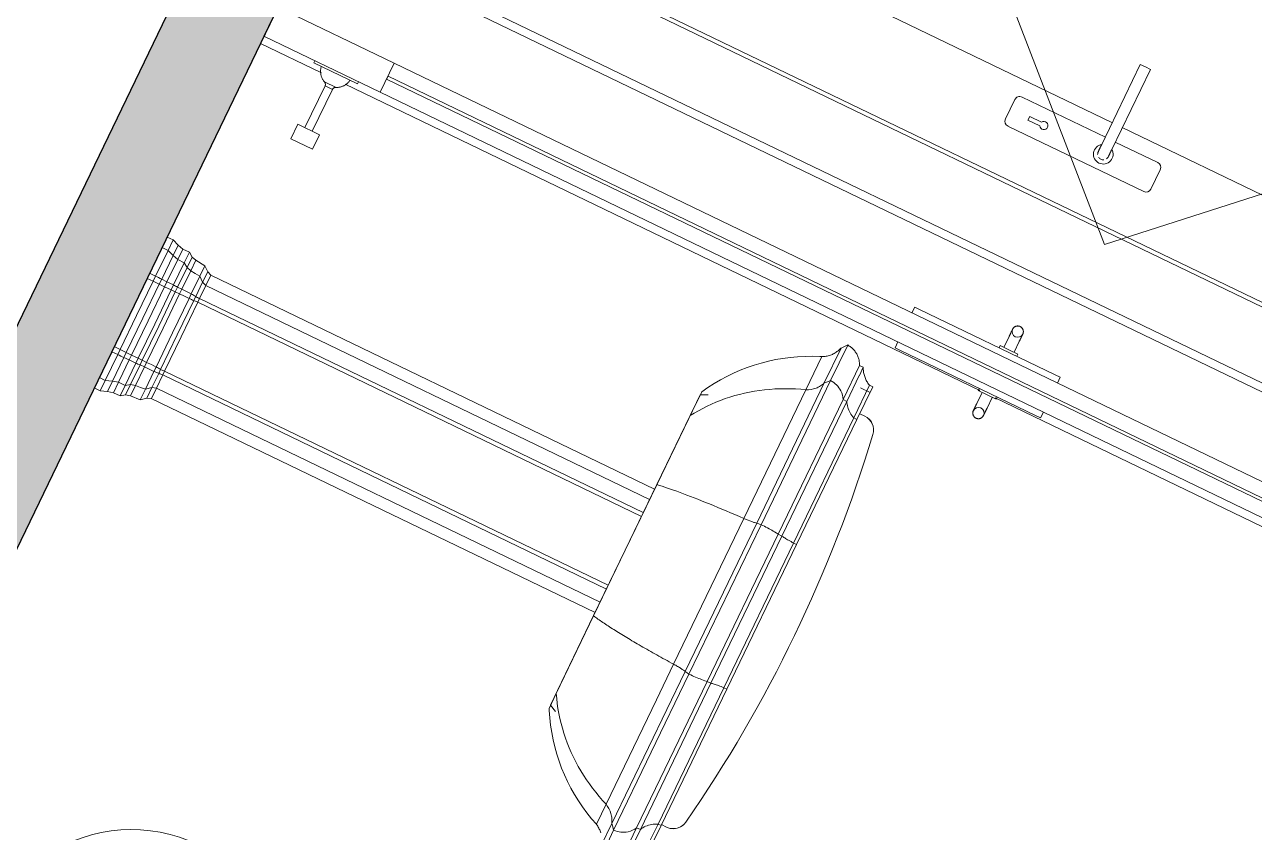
# Model space of a CAD drawing. Header units: millimetres. Extents: x 1373 to 40779, y 1939 to 6439.
# Drawn here: x 4938.89 to 4976.98, y 4662.82 to 4687.83 of the extents above; entities that cross this region are included whole.
import ezdxf

# ---------------------------------------------------------------- set-up
doc = ezdxf.new("R2010")
doc.units = ezdxf.units.MM
for name, color, linetype, lineweight in [('A-DETL', 6, 'Continuous', 30), ('A-DETL-GENF', 92, 'Continuous', 18), ('A-DOOR', 31, 'Continuous', 18), ('A-DOOR-FRAM', 31, 'Continuous', 18), ('HESAPLAMALAR', 2, 'Continuous', 30), ('P-SANR-FIXT', 6, 'Continuous', 18)]:
    doc.layers.add(name, color=color, linetype=linetype, lineweight=lineweight)

# ---------------------------------------------------------------- blocks, each defined once
blk = doc.blocks.new('_MB_KAPI_CAMLI_B - _m_kapı_100_camlı-V2-Schnitt 1')
at = {"layer": 'A-DOOR'}
for p, q in [((-205.65, 505), (-304.15, 608.5)), ((-207.65, 608), (-207.65, 400)), ((-219.65, 500.66), (-219.65, 596)), ((-217.65, 506.52), (-217.65, 500.67)), ((-214.32, 507.19), (-216.98, 507.19)), ((-213.65, 487.86), (-213.65, 506.52)), ((-205.65, 505), (-304.15, 400)), ((-216.65, 500.7), (-227.65, 500.7)), ((-227.65, 500.7), (-227.65, 500)), ((-227.65, 500), (-227.65, 499.3)), ((-227.65, 499.3), (-216.65, 499.3)), ((-219.65, 416), (-219.65, 499.32)), ((-217.65, 499.32), (-217.65, 487.86)), ((-215.9, 489.76), (-215.9, 491.39)), ((-215.4, 491.39), (-215.4, 489.76)), ((-215.4, 489.76), (-215.9, 489.76)), ((-216.98, 487.19), (-214.32, 487.19))]:
    blk.add_line(p, q, dxfattribs=at)
at = {"layer": 'A-DOOR', "flags": 128}
for points in [[(-215.65, 500.7), (-215.65, 500.7), (-215.65, 500.7), (-215.66, 500.7), (-215.66, 500.7), (-215.67, 500.7), (-215.68, 500.7), (-215.69, 500.7), (-215.7, 500.7), (-215.71, 500.7), (-215.73, 500.7), (-215.74, 500.7), (-215.76, 500.7), (-215.78, 500.7), (-215.8, 500.7), (-215.82, 500.7), (-215.85, 500.7), (-215.87, 500.7), (-215.9, 500.7), (-215.92, 500.7), (-215.95, 500.7), (-215.98, 500.7), (-216.01, 500.7), (-216.04, 500.7), (-216.08, 500.7), (-216.11, 500.7), (-216.14, 500.7), (-216.18, 500.7), (-216.21, 500.7), (-216.25, 500.7), (-216.29, 500.7), (-216.32, 500.7), (-216.36, 500.7), (-216.4, 500.7), (-216.44, 500.7), (-216.48, 500.7), (-216.52, 500.7), (-216.56, 500.7), (-216.6, 500.7), (-216.64, 500.7), (-216.65, 500.7)], [(-216.65, 499.3), (-216.61, 499.3), (-216.57, 499.3), (-216.53, 499.3), (-216.49, 499.3), (-216.45, 499.3), (-216.41, 499.3), (-216.37, 499.3), (-216.33, 499.3), (-216.3, 499.3), (-216.26, 499.3), (-216.22, 499.3), (-216.19, 499.3), (-216.15, 499.3), (-216.12, 499.3), (-216.08, 499.3), (-216.05, 499.3), (-216.02, 499.3), (-215.99, 499.3), (-215.96, 499.3), (-215.93, 499.3), (-215.9, 499.3), (-215.88, 499.3), (-215.85, 499.3), (-215.83, 499.3), (-215.81, 499.3), (-215.79, 499.3), (-215.77, 499.3), (-215.75, 499.3), (-215.73, 499.3), (-215.72, 499.3), (-215.7, 499.3), (-215.69, 499.3), (-215.68, 499.3), (-215.67, 499.3), (-215.66, 499.3), (-215.66, 499.3), (-215.65, 499.3), (-215.65, 499.3), (-215.65, 499.3)]]:
    blk.add_lwpolyline(points, dxfattribs=at)
at = {"layer": 'A-DOOR'}
for centre, radius, start, end in [((-216.98, 506.52), 0.668, 90, 180), ((-214.32, 506.52), 0.668, 0, 90), ((-215.65, 500), 1.22, 0, 146.1363), ((-215.65, 500), 1.22, 213.8668, 0), ((-215.65, 500), 0.7, 60, 105), ((-215.65, 500), 0.7, 0, 30), ((-215.65, 500), 0.7, 330, 0), ((-215.65, 500), 0.7, 255, 300), ((-215.65, 491.83), 0.5, 300, 240), ((-216.98, 487.86), 0.668, 180, 270), ((-214.32, 487.86), 0.668, 270, 0)]:
    blk.add_arc(centre, radius, start, end, dxfattribs=at)
at = {"layer": 'A-DOOR-FRAM'}
for p, q in [((-207.65, 400), (-207.65, 608)), ((-207.15, 608.5), (-207.15, 400))]:
    blk.add_line(p, q, dxfattribs=at)
blk = doc.blocks.new('_MB_KAPI_CAMLI_B - _m_kapı_80_camlı-2074372-Schnitt 1')
at = {"layer": 'A-DOOR'}
for p, q in [((-187.65, 416), (-187.65, 596)), ((-185.85, 596), (-185.85, 416)), ((-185.45, 416), (-185.45, 596)), ((-183.65, 416), (-183.65, 596)), ((-187.65, 507.19), (-188.45, 507.19)), ((-188.45, 507.19), (-188.45, 507.1)), ((-188.45, 507.19), (-188.45, 506.52)), ((-188.45, 487.86), (-188.45, 506.52)), ((-182.85, 507.19), (-183.65, 507.19)), ((-182.85, 506.52), (-182.85, 507.19)), ((-182.85, 507.1), (-182.85, 507.19)), ((-182.85, 506.52), (-182.85, 487.86)), ((-188.45, 501.22), (-188.75, 501.22)), ((-188.75, 501.22), (-188.75, 500)), ((-182.55, 501.22), (-182.85, 501.22)), ((-182.55, 500), (-182.55, 501.22)), ((-188.75, 500.7), (-190.25, 500.7)), ((-188.75, 500), (-188.75, 498.78)), ((-181.05, 500.7), (-182.55, 500.7)), ((-182.55, 498.78), (-182.55, 500)), ((-190.25, 499.3), (-188.75, 499.3)), ((-188.75, 498.78), (-188.45, 498.78)), ((-182.85, 498.78), (-182.55, 498.78)), ((-182.55, 499.3), (-181.05, 499.3)), ((-188.45, 487.86), (-188.45, 487.19)), ((-182.85, 487.19), (-182.85, 487.86)), ((-188.45, 487.28), (-188.45, 487.19)), ((-188.45, 487.19), (-187.65, 487.19)), ((-183.65, 487.19), (-182.85, 487.19)), ((-182.85, 487.19), (-182.85, 487.28)), ((-187.65, 416), (-187.65, 400)), ((-183.65, 416), (-187.65, 416)), ((-185.85, 416), (-185.45, 416)), ((-183.65, 400), (-183.65, 416)), ((-183.35, 413), (-183.65, 413)), ((-183.35, 413), (-183.35, 407)), ((-173.65, 411.5), (-175.65, 411.5)), ((-175.65, 411.5), (-175.65, 408.5)), ((-173.65, 411.5), (-173.65, 408.5)), ((-181.82, 409.19), (-181.82, 410.81)), ((-175.65, 410.5), (-181.4, 410.5)), ((-181.4, 410.5), (-181.4, 409.5)), ((-181.4, 409.5), (-175.65, 409.5)), ((-175.65, 408.5), (-173.65, 408.5)), ((-183.65, 407), (-183.35, 407)), ((-187.65, 400), (-183.65, 400))]:
    blk.add_line(p, q, dxfattribs=at)
at = {"layer": 'A-DOOR', "flags": 128}
for points in [[(-191.95, 500.03), (-191.95, 500.06), (-191.94, 500.08), (-191.94, 500.11), (-191.93, 500.14), (-191.93, 500.17), (-191.92, 500.19), (-191.91, 500.22), (-191.9, 500.25), (-191.89, 500.27), (-191.88, 500.3), (-191.87, 500.32), (-191.86, 500.35), (-191.84, 500.37), (-191.83, 500.4), (-191.81, 500.42), (-191.79, 500.44), (-191.77, 500.46), (-191.76, 500.48), (-191.74, 500.5), (-191.72, 500.52), (-191.69, 500.54), (-191.67, 500.56), (-191.65, 500.57), (-191.63, 500.59)], [(-191.64, 499.42), (-191.67, 499.44), (-191.69, 499.46), (-191.71, 499.47), (-191.73, 499.49), (-191.75, 499.51), (-191.77, 499.53), (-191.79, 499.55), (-191.81, 499.58), (-191.82, 499.6), (-191.84, 499.62), (-191.85, 499.65), (-191.87, 499.67), (-191.88, 499.7), (-191.89, 499.72), (-191.9, 499.75), (-191.91, 499.77), (-191.92, 499.8), (-191.93, 499.83), (-191.93, 499.85), (-191.94, 499.88), (-191.94, 499.91), (-191.95, 499.94), (-191.95, 499.96)], [(-191.58, 500.62), (-191.55, 500.63), (-191.53, 500.64), (-191.5, 500.65), (-191.48, 500.66), (-191.45, 500.67), (-191.42, 500.68), (-191.4, 500.68), (-191.37, 500.69), (-191.34, 500.69), (-191.31, 500.7), (-191.28, 500.7), (-191.26, 500.7), (-191.25, 500.7)], [(-191.25, 500.7), (-191.25, 500.7), (-191.25, 500.7), (-191.24, 500.7), (-191.24, 500.7), (-191.23, 500.7), (-191.22, 500.7), (-191.21, 500.7), (-191.2, 500.7), (-191.18, 500.7), (-191.17, 500.7), (-191.15, 500.7), (-191.14, 500.7), (-191.12, 500.7), (-191.1, 500.7), (-191.07, 500.7), (-191.05, 500.7), (-191.03, 500.7), (-191, 500.7), (-190.97, 500.7), (-190.95, 500.7), (-190.92, 500.7), (-190.89, 500.7), (-190.85, 500.7), (-190.82, 500.7), (-190.79, 500.7), (-190.75, 500.7), (-190.72, 500.7), (-190.68, 500.7), (-190.65, 500.7), (-190.61, 500.7), (-190.57, 500.7), (-190.54, 500.7), (-190.5, 500.7), (-190.46, 500.7), (-190.42, 500.7), (-190.38, 500.7), (-190.34, 500.7), (-190.3, 500.7), (-190.26, 500.7), (-190.25, 500.7)], [(-181.05, 500.7), (-181.01, 500.7), (-180.97, 500.7), (-180.93, 500.7), (-180.89, 500.7), (-180.85, 500.7), (-180.81, 500.7), (-180.77, 500.7), (-180.73, 500.7), (-180.7, 500.7), (-180.66, 500.7), (-180.62, 500.7), (-180.59, 500.7), (-180.55, 500.7), (-180.52, 500.7), (-180.48, 500.7), (-180.45, 500.7), (-180.42, 500.7), (-180.39, 500.7), (-180.36, 500.7), (-180.33, 500.7), (-180.3, 500.7), (-180.28, 500.7), (-180.25, 500.7), (-180.23, 500.7), (-180.21, 500.7), (-180.19, 500.7), (-180.17, 500.7), (-180.15, 500.7), (-180.13, 500.7), (-180.12, 500.7), (-180.1, 500.7), (-180.09, 500.7), (-180.08, 500.7), (-180.07, 500.7), (-180.06, 500.7), (-180.06, 500.7), (-180.05, 500.7), (-180.05, 500.7), (-180.05, 500.7)], [(-180.05, 500.7), (-180.02, 500.7), (-179.99, 500.7), (-179.96, 500.69), (-179.94, 500.69), (-179.91, 500.69), (-179.88, 500.68), (-179.86, 500.67), (-179.83, 500.66), (-179.8, 500.66), (-179.78, 500.64), (-179.75, 500.63), (-179.73, 500.62), (-179.7, 500.61)], [(-179.35, 499.97), (-179.35, 499.94), (-179.35, 499.92), (-179.36, 499.89), (-179.36, 499.86), (-179.37, 499.83), (-179.38, 499.81), (-179.38, 499.78), (-179.39, 499.75), (-179.4, 499.73), (-179.42, 499.7), (-179.43, 499.68), (-179.44, 499.65), (-179.46, 499.63), (-179.47, 499.6), (-179.49, 499.58), (-179.5, 499.56), (-179.52, 499.54), (-179.54, 499.52), (-179.56, 499.5), (-179.58, 499.48), (-179.6, 499.46), (-179.62, 499.44), (-179.65, 499.43), (-179.67, 499.41)], [(-179.65, 500.58), (-179.63, 500.56), (-179.61, 500.54), (-179.59, 500.53), (-179.57, 500.51), (-179.55, 500.49), (-179.53, 500.47), (-179.51, 500.45), (-179.49, 500.42), (-179.48, 500.4), (-179.46, 500.38), (-179.44, 500.35), (-179.43, 500.33), (-179.42, 500.3), (-179.41, 500.28), (-179.4, 500.25), (-179.39, 500.23), (-179.38, 500.2), (-179.37, 500.17), (-179.36, 500.15), (-179.36, 500.12), (-179.35, 500.09), (-179.35, 500.06), (-179.35, 500.04)], [(-191.25, 499.3), (-191.28, 499.3), (-191.3, 499.3), (-191.33, 499.31), (-191.36, 499.31), (-191.39, 499.31), (-191.41, 499.32), (-191.44, 499.33), (-191.47, 499.34), (-191.5, 499.34), (-191.52, 499.36), (-191.55, 499.37), (-191.57, 499.38), (-191.6, 499.39)], [(-190.25, 499.3), (-190.29, 499.3), (-190.33, 499.3), (-190.37, 499.3), (-190.41, 499.3), (-190.45, 499.3), (-190.49, 499.3), (-190.52, 499.3), (-190.56, 499.3), (-190.6, 499.3), (-190.64, 499.3), (-190.67, 499.3), (-190.71, 499.3), (-190.75, 499.3), (-190.78, 499.3), (-190.81, 499.3), (-190.85, 499.3), (-190.88, 499.3), (-190.91, 499.3), (-190.94, 499.3), (-190.97, 499.3), (-190.99, 499.3), (-191.02, 499.3), (-191.04, 499.3), (-191.07, 499.3), (-191.09, 499.3), (-191.11, 499.3), (-191.13, 499.3), (-191.15, 499.3), (-191.17, 499.3), (-191.18, 499.3), (-191.19, 499.3), (-191.21, 499.3), (-191.22, 499.3), (-191.23, 499.3), (-191.23, 499.3), (-191.24, 499.3), (-191.24, 499.3), (-191.25, 499.3), (-191.25, 499.3)], [(-180.05, 499.3), (-180.05, 499.3), (-180.05, 499.3), (-180.06, 499.3), (-180.06, 499.3), (-180.07, 499.3), (-180.08, 499.3), (-180.09, 499.3), (-180.1, 499.3), (-180.11, 499.3), (-180.13, 499.3), (-180.14, 499.3), (-180.16, 499.3), (-180.18, 499.3), (-180.2, 499.3), (-180.22, 499.3), (-180.25, 499.3), (-180.27, 499.3), (-180.3, 499.3), (-180.32, 499.3), (-180.35, 499.3), (-180.38, 499.3), (-180.41, 499.3), (-180.44, 499.3), (-180.48, 499.3), (-180.51, 499.3), (-180.54, 499.3), (-180.58, 499.3), (-180.61, 499.3), (-180.65, 499.3), (-180.69, 499.3), (-180.72, 499.3), (-180.76, 499.3), (-180.8, 499.3), (-180.84, 499.3), (-180.88, 499.3), (-180.92, 499.3), (-180.96, 499.3), (-181, 499.3), (-181.04, 499.3), (-181.05, 499.3)], [(-179.72, 499.38), (-179.74, 499.37), (-179.77, 499.36), (-179.79, 499.35), (-179.82, 499.34), (-179.85, 499.33), (-179.87, 499.32), (-179.9, 499.32), (-179.93, 499.31), (-179.96, 499.31), (-179.99, 499.3), (-180.01, 499.3), (-180.04, 499.3), (-180.05, 499.3)], [(-183.35, 411.98), (-183.27, 411.96), (-183.19, 411.95), (-183.11, 411.93), (-183.04, 411.9), (-182.96, 411.88), (-182.89, 411.85), (-182.81, 411.82), (-182.74, 411.78), (-182.67, 411.74), (-182.6, 411.7), (-182.53, 411.66), (-182.47, 411.62), (-182.41, 411.57), (-182.34, 411.52), (-182.28, 411.46), (-182.23, 411.41), (-182.17, 411.35), (-182.12, 411.29), (-182.07, 411.23), (-182.02, 411.16), (-181.98, 411.1), (-181.93, 411.03), (-181.89, 410.96), (-181.86, 410.89), (-181.82, 410.82), (-181.82, 410.81)], [(-181.82, 410.81), (-181.81, 410.79), (-181.8, 410.77), (-181.79, 410.75), (-181.78, 410.73), (-181.77, 410.72), (-181.75, 410.7), (-181.74, 410.68), (-181.73, 410.67), (-181.71, 410.65), (-181.7, 410.64), (-181.68, 410.62), (-181.67, 410.61), (-181.65, 410.6), (-181.63, 410.59), (-181.62, 410.57), (-181.6, 410.56), (-181.58, 410.55), (-181.56, 410.54), (-181.54, 410.54), (-181.52, 410.53), (-181.5, 410.52), (-181.48, 410.52), (-181.46, 410.51), (-181.44, 410.51), (-181.42, 410.5), (-181.4, 410.5), (-181.4, 410.5)], [(-181.82, 409.19), (-181.85, 409.12), (-181.89, 409.05), (-181.93, 408.98), (-181.97, 408.91), (-182.01, 408.85), (-182.06, 408.78), (-182.11, 408.72), (-182.16, 408.66), (-182.22, 408.6), (-182.28, 408.54), (-182.34, 408.49), (-182.4, 408.44), (-182.46, 408.39), (-182.53, 408.34), (-182.59, 408.3), (-182.66, 408.26), (-182.73, 408.22), (-182.8, 408.19), (-182.88, 408.15), (-182.95, 408.13), (-183.03, 408.1), (-183.1, 408.08), (-183.18, 408.06), (-183.26, 408.04), (-183.34, 408.02), (-183.35, 408.02)], [(-181.4, 409.5), (-181.42, 409.5), (-181.44, 409.49), (-181.46, 409.49), (-181.48, 409.48), (-181.5, 409.48), (-181.52, 409.47), (-181.54, 409.46), (-181.56, 409.46), (-181.58, 409.45), (-181.6, 409.44), (-181.61, 409.43), (-181.63, 409.42), (-181.65, 409.4), (-181.67, 409.39), (-181.68, 409.38), (-181.7, 409.36), (-181.71, 409.35), (-181.73, 409.33), (-181.74, 409.32), (-181.75, 409.3), (-181.77, 409.29), (-181.78, 409.27), (-181.79, 409.25), (-181.8, 409.23), (-181.81, 409.21), (-181.82, 409.2), (-181.82, 409.19)]]:
    blk.add_lwpolyline(points, dxfattribs=at)
at = {"layer": 'A-DOOR'}
for centre, start, end in [((-191.25, 500), 0, 180), ((-191.25, 500), 180, 0), ((-180.05, 500), 0, 180), ((-180.05, 500), 180, 0)]:
    blk.add_arc(centre, 0.7, start, end, dxfattribs=at)
at = {"layer": 'A-DOOR-FRAM'}
for p, q in [((-198.65, 400), (-198.65, 608.5)), ((-182.65, 608.5), (-182.65, 501.06)), ((-197.65, 400), (-197.65, 606)), ((-182.65, 498.94), (-182.65, 411.64)), ((-182.65, 408.38), (-182.65, 400))]:
    blk.add_line(p, q, dxfattribs=at)
blk = doc.blocks.new('A$C30a75ea0')
at = {"layer": 'A-DETL-GENF'}
h = blk.add_hatch(dxfattribs=at)
h.set_pattern_fill('ANSI33', color=153, style=0)
h.set_pattern_definition([(45, (-27770.17, 3654.365), (-4.490128, 4.490128), []), (45, (-27765.68, 3654.365), (-4.490128, 4.490128), [3.175, -1.5875])])
h.paths.add_polyline_path([(1940.75, 535.19), (1940.75, 2323.19), (2190.75, 2323.19), (2190.75, 2285.19), (2215.75, 2285.19), (2215.75, 2323.19), (2791.04, 2323.19), (2791.04, 2285.19), (2816.04, 2285.19), (2816.04, 2323.19), (2997.07, 2323.19), (2997.07, 2335.19), (2190.75, 2335.19), (1940.75, 2335.19), (1940.75, 2500.19), (1700.75, 2500.19), (1700.75, 2335.19), (601.03, 2335.19), (601.03, 2323.19), (731.03, 2323.19), (731.03, 2285.19), (756.03, 2285.19), (756.03, 2323.19), (1245.75, 2323.19), (1245.75, 2285.19), (1270.75, 2285.19), (1270.75, 2323.19), (1700.75, 2323.19), (1700.75, 2035.19), (630.76, 2035.19), (630.76, 2023.19), (731.03, 2023.19), (731.03, 1985.19), (756.03, 1985.19), (756.03, 2023.19), (1245.75, 2023.19), (1245.75, 1985.19), (1270.75, 1985.19), (1270.75, 2023.19), (1700.75, 2023.19), (1700.75, 1735.19), (630.76, 1735.19), (630.76, 1723.19), (731.03, 1723.19), (731.03, 1685.19), (756.03, 1685.19), (756.03, 1723.19), (1245.75, 1723.19), (1245.75, 1685.19), (1270.75, 1685.19), (1270.75, 1723.19), (1700.75, 1723.19), (1700.75, 1435.19), (630.76, 1435.19), (630.76, 1423.19), (731.03, 1423.19), (731.03, 1385.19), (756.03, 1385.19), (756.03, 1423.19), (1245.75, 1423.19), (1245.75, 1385.19), (1270.75, 1385.19), (1270.75, 1423.19), (1700.75, 1423.19), (1700.75, 1135.19), (630.76, 1135.19), (630.76, 1123.19), (731.03, 1123.19), (731.03, 1085.19), (756.03, 1085.19), (756.03, 1123.19), (1245.75, 1123.19), (1245.75, 1085.19), (1270.75, 1085.19), (1270.75, 1123.19), (1700.75, 1123.19), (1700.75, 835.19), (731.03, 835.19), (731.03, 805.19), (430.71, 805.19), (430.72, 535.19), (430.72, 505.19), (731.03, 505.19), (731.03, 475.19), (1700.75, 475.19), (1700.75, 345.19), (1940.75, 345.19), (1940.75, 475.19), (2816.04, 475.19), (2866.04, 475.19), (2866.04, 535.19), (2816.04, 535.19), (2816.04, 835.19), (2791.9, 835.19), (2190.75, 835.19), (2190.75, 785.19), (2215.75, 785.19), (2215.75, 823.19), (2791.9, 823.19), (2791.9, 535.19)])
h.paths.add_polyline_path([(1915.75, 385.19), (1725.75, 385.19), (1725.75, 535.19), (1725.75, 2485.19), (1915.75, 2485.19), (1915.75, 2035.19), (1915.75, 535.19)], flags=16)
h.paths.add_polyline_path([(1700.75, 535.19), (455.71, 535.19), (455.71, 790.56), (731.03, 790.56), (756.03, 789.56), (756.03, 823.19), (1245.75, 823.19), (1245.75, 785.19), (1270.75, 785.19), (1270.75, 823.19), (1700.75, 823.19)], flags=16)
at = {"layer": 'A-DETL'}
for points in [[(630.76, 2035.19), (630.76, 2023.19), (731.03, 2023.19), (731.03, 1985.19), (756.03, 1985.19), (756.03, 2023.19), (1245.75, 2023.19), (1245.75, 1985.19), (1270.75, 1985.19), (1270.75, 2023.19), (1700.75, 2023.19)], [(1700.75, 2035.19), (630.76, 2035.19)]]:
    blk.add_lwpolyline(points, dxfattribs=at)
at = {"layer": 'P-SANR-FIXT', "color": 8}
for p, q in [((1562.81, 2122.68), (1562.81, 2121.98)), ((1619.32, 2121.98), (1619.32, 2122.68)), ((1558.49, 2120.63), (1558.58, 2120.73)), ((1558.58, 2120.73), (1558.67, 2120.83)), ((1558.67, 2120.83), (1558.75, 2120.93)), ((1558.75, 2120.93), (1558.82, 2121.04)), ((1558.82, 2121.04), (1558.89, 2121.15)), ((1558.89, 2121.15), (1558.96, 2121.26)), ((1558.96, 2121.26), (1559.02, 2121.38)), ((1559.02, 2121.38), (1559.08, 2121.49)), ((1559.08, 2121.49), (1559.11, 2121.55)), ((1559.11, 2121.98), (1559.11, 2121.55)), ((1563.59, 2121.98), (1559.11, 2121.98)), ((1559.11, 2121.55), (1563.59, 2121.55)), ((1559.87, 2121.98), (1559.87, 2120.67)), ((1580.8, 2121.98), (1563.59, 2121.98)), ((1563.59, 2121.55), (1563.59, 2121.98)), ((1563.59, 2121.55), (1580.8, 2121.55)), ((1600.7, 2121.98), (1580.8, 2121.98)), ((1580.8, 2121.55), (1580.8, 2121.98)), ((1580.8, 2121.55), (1600.7, 2121.55)), ((1619.44, 2121.98), (1600.7, 2121.98)), ((1600.7, 2121.98), (1600.7, 2121.55)), ((1600.7, 2121.55), (1619.44, 2121.55)), ((1622.16, 2121.98), (1619.44, 2121.98)), ((1619.44, 2121.55), (1619.44, 2121.98)), ((1619.44, 2121.55), (1622.12, 2121.55)), ((1556.94, 2119.08), (1557.04, 2119.14)), ((1557.04, 2119.14), (1557.13, 2119.2)), ((1557.13, 2119.2), (1557.23, 2119.26)), ((1557.23, 2119.26), (1557.33, 2119.32)), ((1557.33, 2119.32), (1557.43, 2119.37)), ((1557.43, 2119.88), (1557.55, 2119.93)), ((1557.43, 2119.88), (1557.43, 2119.37)), ((1557.43, 2119.88), (1558.56, 2119.88)), ((1557.43, 2119.37), (1557.43, 2119.37)), ((1557.43, 2119.37), (1562.12, 2119.37)), ((1557.55, 2119.93), (1557.67, 2119.99)), ((1557.67, 2119.99), (1557.78, 2120.06)), ((1557.78, 2120.06), (1557.89, 2120.13)), ((1557.89, 2120.13), (1558, 2120.2)), ((1558, 2120.2), (1558.11, 2120.28)), ((1558.11, 2120.28), (1558.21, 2120.36)), ((1558.21, 2120.36), (1558.31, 2120.45)), ((1558.31, 2120.45), (1558.4, 2120.54)), ((1558.4, 2120.54), (1558.49, 2120.63)), ((1558.59, 2119.88), (1562.12, 2119.88)), ((1562.12, 2119.37), (1562.12, 2119.88)), ((1562.12, 2119.88), (1580.65, 2119.88)), ((1562.12, 2119.37), (1580.65, 2119.37)), ((1580.65, 2119.37), (1580.65, 2119.88)), ((1580.65, 2119.88), (1600.88, 2119.88)), ((1580.65, 2119.37), (1600.88, 2119.37)), ((1600.88, 2119.88), (1600.88, 2119.37)), ((1600.88, 2119.88), (1621.01, 2119.88)), ((1600.88, 2119.37), (1621.01, 2119.37)), ((1621.01, 2119.37), (1621.01, 2119.88)), ((1621.01, 2119.88), (1623.83, 2119.88)), ((1621.01, 2119.37), (1623.81, 2119.37)), ((1555.91, 2117.61), (1555.95, 2117.72)), ((1555.95, 2117.72), (1555.99, 2117.83)), ((1555.99, 2117.83), (1556.03, 2117.93)), ((1556.03, 2117.93), (1556.08, 2118.04)), ((1556.08, 2118.04), (1556.13, 2118.14)), ((1556.13, 2118.14), (1556.19, 2118.24)), ((1556.19, 2118.24), (1556.25, 2118.33)), ((1556.25, 2118.33), (1556.31, 2118.43)), ((1556.31, 2118.43), (1556.38, 2118.52)), ((1556.38, 2118.52), (1556.45, 2118.61)), ((1556.45, 2118.61), (1556.52, 2118.69)), ((1556.52, 2118.69), (1556.6, 2118.78)), ((1556.6, 2118.78), (1556.68, 2118.86)), ((1556.68, 2118.86), (1556.77, 2118.93)), ((1556.77, 2118.93), (1556.85, 2119.01)), ((1556.85, 2119.01), (1556.94, 2119.08)), ((1555.79, 2116.94), (1555.8, 2117.06)), ((1555.79, 2116.94), (1556.48, 2116.37)), ((1555.8, 2117.06), (1555.82, 2117.17)), ((1555.8, 2116.94), (1560.68, 2116.94)), ((1555.82, 2117.17), (1555.83, 2117.28)), ((1555.83, 2117.28), (1555.86, 2117.39)), ((1555.86, 2117.39), (1555.88, 2117.5)), ((1555.88, 2117.5), (1555.91, 2117.61)), ((1556.5, 2116.36), (1556.48, 2116.37)), ((1556.49, 2116.37), (1561.28, 2116.37)), ((1556.63, 2116.32), (1556.5, 2116.36)), ((1556.75, 2116.27), (1556.63, 2116.32)), ((1556.88, 2116.22), (1556.75, 2116.27)), ((1557, 2116.16), (1556.88, 2116.22)), ((1557.11, 2116.1), (1557, 2116.16)), ((1557.23, 2116.03), (1557.11, 2116.1)), ((1560.98, 2116.65), (1560.68, 2116.94)), ((1560.68, 2116.94), (1580.5, 2116.94)), ((1561.28, 2116.37), (1560.98, 2116.65)), ((1561.28, 2116.37), (1580.56, 2116.37)), ((1580.53, 2116.65), (1580.5, 2116.94)), ((1580.5, 2116.94), (1601.05, 2116.94)), ((1580.56, 2116.37), (1580.53, 2116.65)), ((1580.56, 2116.37), (1600.98, 2116.37)), ((1601.01, 2116.65), (1600.98, 2116.37)), ((1600.98, 2116.37), (1621.89, 2116.37)), ((1601.05, 2116.94), (1601.01, 2116.65)), ((1601.05, 2116.94), (1622.53, 2116.94)), ((1621.89, 2116.37), (1622.21, 2116.65)), ((1621.89, 2116.37), (1624.78, 2116.37)), ((1622.21, 2116.65), (1622.53, 2116.94)), ((1622.53, 2116.94), (1625.47, 2116.94)), ((1557.34, 2115.96), (1557.23, 2116.03)), ((1557.45, 2115.89), (1557.34, 2115.96)), ((1557.56, 2115.81), (1557.45, 2115.89)), ((1557.66, 2115.73), (1557.56, 2115.81)), ((1557.76, 2115.64), (1557.66, 2115.73)), ((1557.86, 2115.55), (1557.76, 2115.64)), ((1557.95, 2115.45), (1557.86, 2115.55)), ((1558.04, 2115.35), (1557.95, 2115.45)), ((1558.12, 2115.25), (1558.04, 2115.35)), ((1558.2, 2115.14), (1558.12, 2115.25)), ((1558.28, 2115.03), (1558.2, 2115.14)), ((1558.35, 2114.92), (1558.28, 2115.03)), ((1558.42, 2114.81), (1558.35, 2114.92)), ((1558.48, 2114.69), (1558.42, 2114.81)), ((1558.58, 2114.45), (1558.48, 2114.69)), ((1558.48, 2114.69), (1563.04, 2114.69)), ((1563.04, 2114.69), (1580.74, 2114.69)), ((1580.74, 2114.69), (1600.77, 2114.69)), ((1600.77, 2114.69), (1605.67, 2114.69)), ((1605.69, 2114.69), (1620.03, 2114.69)), ((1620.03, 2114.69), (1622.68, 2114.69)), ((1622.78, 2114.69), (1622.42, 2113.85)), ((1622.8, 2114.71), (1622.78, 2114.69)), ((1622.86, 2114.83), (1622.8, 2114.71)), ((1622.93, 2114.94), (1622.86, 2114.83)), ((1623, 2115.05), (1622.93, 2114.94)), ((1623.08, 2115.16), (1623, 2115.05)), ((1623.16, 2115.27), (1623.08, 2115.16)), ((1623.24, 2115.37), (1623.16, 2115.27)), ((1623.33, 2115.47), (1623.24, 2115.37)), ((1623.42, 2115.56), (1623.33, 2115.47)), ((1623.52, 2115.65), (1623.42, 2115.56)), ((1558.95, 2113.61), (1558.58, 2114.45)), ((1559.36, 2112.79), (1558.95, 2113.61)), ((1622.42, 2113.85), (1622.02, 2113.02)), ((1559.8, 2111.99), (1559.36, 2112.79)), ((1560.27, 2111.2), (1559.8, 2111.99)), ((1621.6, 2112.21), (1621.13, 2111.42)), ((1622.02, 2113.02), (1621.6, 2112.21)), ((1560.77, 2110.44), (1560.27, 2111.2)), ((1561.3, 2109.69), (1560.77, 2110.44)), ((1620.64, 2110.65), (1620.12, 2109.9)), ((1621.13, 2111.42), (1620.64, 2110.65)), ((1561.86, 2108.97), (1561.3, 2109.69)), ((1562.45, 2108.27), (1561.86, 2108.97)), ((1619.57, 2109.17), (1618.98, 2108.46)), ((1620.12, 2109.9), (1619.57, 2109.17)), ((1563.07, 2107.59), (1562.45, 2108.27)), ((1563.71, 2106.94), (1563.07, 2107.59)), ((1617.74, 2107.12), (1617.08, 2106.49)), ((1618.38, 2107.78), (1617.74, 2107.12)), ((1618.98, 2108.46), (1618.38, 2107.78)), ((1564.38, 2106.31), (1563.71, 2106.94)), ((1565.07, 2105.72), (1564.38, 2106.31)), ((1565.79, 2105.15), (1565.07, 2105.72)), ((1616.39, 2105.88), (1615.68, 2105.3)), ((1617.08, 2106.49), (1616.39, 2105.88)), ((1566.53, 2104.61), (1565.79, 2105.15)), ((1567.29, 2104.1), (1566.53, 2104.61)), ((1568.07, 2103.62), (1567.29, 2104.1)), ((1569.31, 2103.15), (1568.84, 2104.05)), ((1612.42, 2104.05), (1611.95, 2103.15)), ((1614.19, 2104.24), (1613.42, 2103.75)), ((1614.95, 2104.76), (1614.19, 2104.24)), ((1615.68, 2105.3), (1614.95, 2104.76)), ((1568.86, 2103.17), (1568.07, 2103.62)), ((1568.86, 2103.17), (1572.15, 2103.17)), ((1569.31, 2103.15), (1572.54, 2103.15)), ((1572.15, 2103.17), (1581.63, 2103.17)), ((1572.54, 2103.15), (1581.67, 2103.15)), ((1581.63, 2103.17), (1599.69, 2103.17)), ((1581.67, 2103.15), (1599.64, 2103.15)), ((1582.26, 2103.15), (1582.26, 2042.12)), ((1583.7, 2103.15), (1583.7, 2042.12)), ((1585.49, 2103.15), (1585.49, 2042.12)), ((1586.01, 2103.15), (1586.01, 2042.12)), ((1595.48, 2103.15), (1595.48, 2042.12)), ((1596, 2103.15), (1596, 2042.12)), ((1597.8, 2103.15), (1597.8, 2042.12)), ((1599.24, 2042.12), (1599.24, 2103.15)), ((1599.64, 2103.15), (1609.94, 2103.15)), ((1599.69, 2103.17), (1610.35, 2103.17)), ((1609.94, 2103.15), (1611.95, 2103.15)), ((1610.35, 2103.17), (1612.4, 2103.17)), ((1612.63, 2103.29), (1612.4, 2103.17)), ((1613.42, 2103.75), (1612.63, 2103.29)), ((1582.07, 2041.59), (1581.54, 2040.95)), ((1582.26, 2042.12), (1582.07, 2041.59)), ((1583.51, 2041.59), (1582.07, 2041.59)), ((1582.28, 2042.12), (1583.7, 2042.12)), ((1582.97, 2040.95), (1583.51, 2041.59)), ((1583.51, 2041.59), (1583.7, 2042.12)), ((1585.47, 2041.59), (1583.51, 2041.59)), ((1583.7, 2042.12), (1585.49, 2042.12)), ((1586.01, 2042.12), (1585.49, 2042.12)), ((1585.51, 2041.59), (1586.02, 2041.59)), ((1586.01, 2042.12), (1590.75, 2042.12)), ((1586.01, 2042.12), (1586.02, 2041.59)), ((1590.75, 2041.59), (1586.02, 2041.59)), ((1590.75, 2042.12), (1595.48, 2042.12)), ((1595.48, 2041.59), (1590.75, 2041.59)), ((1596, 2042.12), (1595.48, 2042.12)), ((1595.48, 2042.12), (1595.48, 2041.59)), ((1595.48, 2041.59), (1596.03, 2041.59)), ((1596, 2042.12), (1597.8, 2042.12)), ((1597.99, 2041.59), (1596.03, 2041.59)), ((1597.8, 2042.12), (1599.22, 2042.12)), ((1597.99, 2041.59), (1597.8, 2042.12)), ((1599.43, 2041.59), (1597.99, 2041.59)), ((1598.52, 2040.95), (1597.99, 2041.59)), ((1599.43, 2041.59), (1599.24, 2042.12)), ((1599.96, 2040.95), (1599.43, 2041.59)), ((1581.54, 2040.95), (1581.42, 2039.64)), ((1582.97, 2040.95), (1581.54, 2040.95)), ((1582.92, 2040.3), (1582.86, 2039.64)), ((1582.97, 2040.95), (1582.92, 2040.3)), ((1585.42, 2040.95), (1582.97, 2040.95)), ((1585.42, 2040.3), (1585.41, 2039.64)), ((1585.42, 2040.95), (1586.03, 2040.95)), ((1585.42, 2040.95), (1585.42, 2040.3)), ((1590.75, 2040.95), (1586.03, 2040.95)), ((1586.03, 2040.95), (1586.03, 2040.3)), ((1586.03, 2040.3), (1586.03, 2039.64)), ((1595.47, 2040.95), (1590.75, 2040.95)), ((1595.47, 2040.95), (1595.46, 2040.3)), ((1595.46, 2040.3), (1595.46, 2039.64)), ((1595.47, 2040.95), (1596.08, 2040.95)), ((1598.52, 2040.95), (1596.08, 2040.95)), ((1596.08, 2040.95), (1596.08, 2040.3)), ((1596.08, 2040.3), (1596.08, 2039.64)), ((1599.96, 2040.95), (1598.52, 2040.95)), ((1598.52, 2040.95), (1598.58, 2040.3)), ((1598.58, 2040.3), (1598.64, 2039.64)), ((1600.07, 2039.64), (1599.96, 2040.95)), ((1581.26, 2039.05), (1580.87, 2038.49)), ((1580.87, 2038.49), (1580.87, 2037.58)), ((1582.31, 2038.49), (1580.87, 2038.49)), ((1581.42, 2039.64), (1581.26, 2039.05)), ((1582.7, 2039.05), (1581.26, 2039.05)), ((1582.86, 2039.64), (1581.42, 2039.64)), ((1582.31, 2038.49), (1582.7, 2039.05)), ((1585.37, 2038.49), (1582.31, 2038.49)), ((1582.31, 2038.49), (1582.31, 2037.58)), ((1582.86, 2039.64), (1582.7, 2039.05)), ((1585.4, 2039.05), (1582.7, 2039.05)), ((1585.41, 2039.64), (1582.86, 2039.64)), ((1585.37, 2038.49), (1586.05, 2038.49)), ((1585.37, 2038.49), (1585.37, 2037.58)), ((1585.41, 2039.64), (1585.4, 2039.05)), ((1585.4, 2039.05), (1586.04, 2039.05)), ((1585.41, 2039.64), (1586.03, 2039.64)), ((1590.75, 2039.64), (1586.03, 2039.64)), ((1586.03, 2039.64), (1586.04, 2039.05)), ((1590.75, 2039.05), (1586.04, 2039.05)), ((1586.04, 2039.05), (1586.05, 2038.49)), ((1590.75, 2038.49), (1586.05, 2038.49)), ((1586.05, 2038.49), (1586.05, 2037.58)), ((1595.46, 2039.64), (1590.75, 2039.64)), ((1595.46, 2039.05), (1590.75, 2039.05)), ((1595.45, 2038.49), (1590.75, 2038.49)), ((1595.46, 2039.05), (1595.45, 2038.49)), ((1595.45, 2038.49), (1596.12, 2038.49)), ((1595.45, 2038.49), (1595.45, 2037.58)), ((1595.46, 2039.64), (1596.08, 2039.64)), ((1595.46, 2039.64), (1595.46, 2039.05)), ((1595.46, 2039.05), (1596.1, 2039.05)), ((1598.64, 2039.64), (1596.08, 2039.64)), ((1596.08, 2039.64), (1596.1, 2039.05)), ((1598.79, 2039.05), (1596.1, 2039.05)), ((1599.19, 2038.49), (1596.12, 2038.49)), ((1596.12, 2038.49), (1596.12, 2037.58)), ((1600.07, 2039.64), (1598.64, 2039.64)), ((1598.64, 2039.64), (1598.79, 2039.05)), ((1600.23, 2039.05), (1598.79, 2039.05)), ((1599.19, 2038.49), (1598.79, 2039.05)), ((1600.63, 2038.49), (1599.19, 2038.49)), ((1599.19, 2038.49), (1599.19, 2037.58)), ((1600.23, 2039.05), (1600.07, 2039.64)), ((1600.63, 2038.49), (1600.23, 2039.05)), ((1600.63, 2037.58), (1600.63, 2038.49)), ((1580.87, 2037.58), (1580.67, 2036.85)), ((1582.31, 2037.58), (1580.87, 2037.58)), ((1582.31, 2037.58), (1582.11, 2036.85)), ((1585.37, 2037.58), (1582.31, 2037.58)), ((1585.37, 2037.58), (1585.36, 2036.85)), ((1585.37, 2037.58), (1586.05, 2037.58)), ((1590.75, 2037.58), (1586.05, 2037.58)), ((1586.05, 2037.58), (1586.05, 2036.85)), ((1595.45, 2037.58), (1590.75, 2037.58)), ((1595.45, 2037.58), (1595.44, 2036.85)), ((1595.45, 2037.58), (1596.12, 2037.58)), ((1598.91, 2037.58), (1596.12, 2037.58)), ((1596.12, 2037.58), (1596.13, 2036.85)), ((1599.19, 2037.58), (1598.97, 2037.58)), ((1600.63, 2037.58), (1599.19, 2037.58)), ((1599.19, 2037.58), (1599.38, 2036.85)), ((1600.82, 2036.85), (1600.63, 2037.58)), ((1580.67, 2036.85), (1580.37, 2036.01)), ((1580.37, 2036.01), (1580.37, 2035.19)), ((1581.81, 2036.01), (1580.37, 2036.01)), ((1582.11, 2036.85), (1580.67, 2036.85)), ((1581.81, 2036.01), (1582.11, 2036.85)), ((1585.35, 2036.01), (1581.81, 2036.01)), ((1581.81, 2036.01), (1581.81, 2035.19)), ((1585.36, 2036.85), (1582.11, 2036.85)), ((1585.35, 2036.01), (1586.06, 2036.01)), ((1585.35, 2036.01), (1585.35, 2035.19)), ((1585.36, 2036.85), (1586.05, 2036.85)), ((1590.75, 2036.85), (1586.05, 2036.85)), ((1586.05, 2036.85), (1586.06, 2036.01)), ((1590.75, 2036.01), (1586.06, 2036.01)), ((1586.06, 2036.01), (1586.06, 2035.19)), ((1595.44, 2036.85), (1590.75, 2036.85)), ((1595.43, 2036.01), (1590.75, 2036.01)), ((1595.44, 2036.85), (1595.43, 2036.01)), ((1595.43, 2036.01), (1596.15, 2036.01)), ((1595.43, 2036.01), (1595.43, 2035.19)), ((1595.44, 2036.85), (1596.13, 2036.85)), ((1599.38, 2036.85), (1596.13, 2036.85)), ((1599.69, 2036.01), (1596.15, 2036.01)), ((1596.15, 2036.01), (1596.15, 2035.19)), ((1600.82, 2036.85), (1599.38, 2036.85)), ((1599.69, 2036.01), (1599.38, 2036.85)), ((1601.13, 2036.01), (1599.69, 2036.01)), ((1599.69, 2036.01), (1599.69, 2035.19)), ((1601.13, 2036.01), (1600.82, 2036.85)), ((1601.13, 2035.19), (1601.13, 2036.01))]:
    blk.add_line(p, q, dxfattribs=at)
for centre, radius, start, end in [((1591.07, 1953.93), 172.7, 81.1244, 98.8756), ((1564.71, 2122.68), 1.91, 98.8756, 180), ((1564.71, 2122.68), 1.91, 139.4378, 166.4793), ((1617.42, 2122.68), 1.91, 0, 81.1244), ((1617.42, 2122.68), 1.91, 13.5207, 67.6037), ((1665.55, 2071.39), 19.05, 180, 239.5183)]:
    blk.add_arc(centre, radius, start, end, dxfattribs=at)
for centre, major_axis, ratio, start_param, end_param in [((1642.89, 2031), (-56.1, 17.31), 0.739942, 0.157372, 0.171821), ((1751.22, 2021.04), (-139.35, 99.09), 0.907673, 0.532979, 0.536308), ((2006.71, 1990.38), (-410.18, 126.52), 0.739942, 0.238602, 0.240549), ((1174.79, 1990.38), (410.18, 126.52), 0.739942, 6.042636, 6.044584), ((1430.28, 2021.04), (139.35, 99.09), 0.907673, 5.746878, 5.750206), ((1538.61, 2031), (56.1, 17.31), 0.739942, 6.111364, 6.125814), ((1675.41, 2024.49), (-86.46, 31.96), 0.79124, 0.242957, 0.25057), ((1506.09, 2024.49), (86.46, 31.96), 0.79124, 6.032615, 6.040228), ((1870.06, 2006.58), (-239.24, 170.12), 0.907673, 0.554627, 0.557677), ((1311.44, 2006.58), (239.24, 170.12), 0.907673, 5.725508, 5.728558)]:
    blk.add_ellipse(centre, major_axis=major_axis, ratio=ratio, start_param=start_param, end_param=end_param, dxfattribs=at)
for points in [[(1562.12, 2119.88), (1562.33, 2119.99), (1562.74, 2120.26), (1563.25, 2120.84), (1563.5, 2121.31), (1563.59, 2121.55)], [(1580.65, 2119.88), (1580.67, 2119.99), (1580.71, 2120.26), (1580.76, 2120.84), (1580.79, 2121.31), (1580.8, 2121.55)], [(1600.7, 2121.55), (1600.71, 2121.31), (1600.74, 2120.84), (1600.8, 2120.26), (1600.85, 2119.99), (1600.88, 2119.88)], [(1621.01, 2119.88), (1620.78, 2119.99), (1620.34, 2120.26), (1619.81, 2120.84), (1619.55, 2121.31), (1619.44, 2121.55)], [(1600.98, 2116.37), (1600.95, 2116.3), (1600.91, 2116.13), (1600.85, 2115.75), (1600.8, 2115.27), (1600.78, 2114.89), (1600.77, 2114.69)], [(1572.15, 2103.17), (1570.8, 2103.99), (1568.25, 2106.01), (1565.12, 2109.96), (1563.62, 2113.06), (1563.04, 2114.69)], [(1581.63, 2103.17), (1581.51, 2104), (1581.26, 2106.01), (1580.95, 2109.96), (1580.8, 2113.06), (1580.74, 2114.69)], [(1600.77, 2114.69), (1600.73, 2113.87), (1600.65, 2112.29), (1600.5, 2110.05), (1600.33, 2107.99), (1600.13, 2106.13), (1599.92, 2104.5), (1599.76, 2103.58), (1599.69, 2103.17)], [(1610.35, 2103.17), (1611.79, 2103.99), (1614.5, 2106.01), (1617.82, 2109.96), (1619.41, 2113.06), (1620.03, 2114.69)]]:
    blk.add_open_spline(points, degree=3, dxfattribs=at)
for points, knots in [([(1560.68, 2116.94), (1560.7, 2117.25), (1560.81, 2117.86), (1561.28, 2118.75), (1561.79, 2119.19), (1562.12, 2119.37)], [-1, -1, -1, -1, -0.7, -0.4, 0, 0, 0, 0]), ([(1580.5, 2116.94), (1580.5, 2117.25), (1580.51, 2117.86), (1580.56, 2118.75), (1580.61, 2119.19), (1580.65, 2119.37)], [-1, -1, -1, -1, -0.7, -0.4, 0, 0, 0, 0]), ([(1600.88, 2119.37), (1600.92, 2119.19), (1600.98, 2118.75), (1601.03, 2117.86), (1601.05, 2117.25), (1601.05, 2116.94)], [0, 0, 0, 0, 0.4, 0.7, 1, 1, 1, 1]), ([(1622.53, 2116.94), (1622.52, 2117.25), (1622.39, 2117.86), (1621.9, 2118.75), (1621.35, 2119.19), (1621.01, 2119.37)], [-1, -1, -1, -1, -0.7, -0.4, 0, 0, 0, 0]), ([(1563.04, 2114.69), (1562.86, 2115.09), (1562.49, 2115.62), (1561.84, 2116.13), (1561.47, 2116.3), (1561.28, 2116.37)], [-1, -1, -1, -1, -0.5, -0.25, 0, 0, 0, 0]), ([(1580.74, 2114.69), (1580.72, 2115.09), (1580.68, 2115.62), (1580.62, 2116.13), (1580.58, 2116.3), (1580.56, 2116.37)], [-1, -1, -1, -1, -0.5, -0.25, 0, 0, 0, 0]), ([(1620.03, 2114.69), (1620.22, 2115.09), (1620.61, 2115.62), (1621.31, 2116.13), (1621.69, 2116.3), (1621.89, 2116.37)], [-1, -1, -1, -1, -0.5, -0.25, 0, 0, 0, 0])]:
    blk.add_open_spline(points, degree=3, knots=knots, dxfattribs=at)
at = {"layer": 'A-DOOR'}
for name in ['_MB_KAPI_CAMLI_B - _m_kapı_100_camlı-V2-Schnitt 1', '_MB_KAPI_CAMLI_B - _m_kapı_80_camlı-2074372-Schnitt 1']:
    blk.add_blockref(name, (1736.4, 1635.19), dxfattribs=at)

msp = doc.modelspace()

# ---------------------------------------------------------------- block references
at = {"layer": 'HESAPLAMALAR', "color": 4, "xscale": 0.2499999999999999, "yscale": 0.2499999999999999, "zscale": 0.2499999999999999, "rotation": 244.2513197565932}
msp.add_blockref('A$C30a75ea0', (4656.664, 5258.154), dxfattribs=at)

doc.saveas('drawing.dxf')
